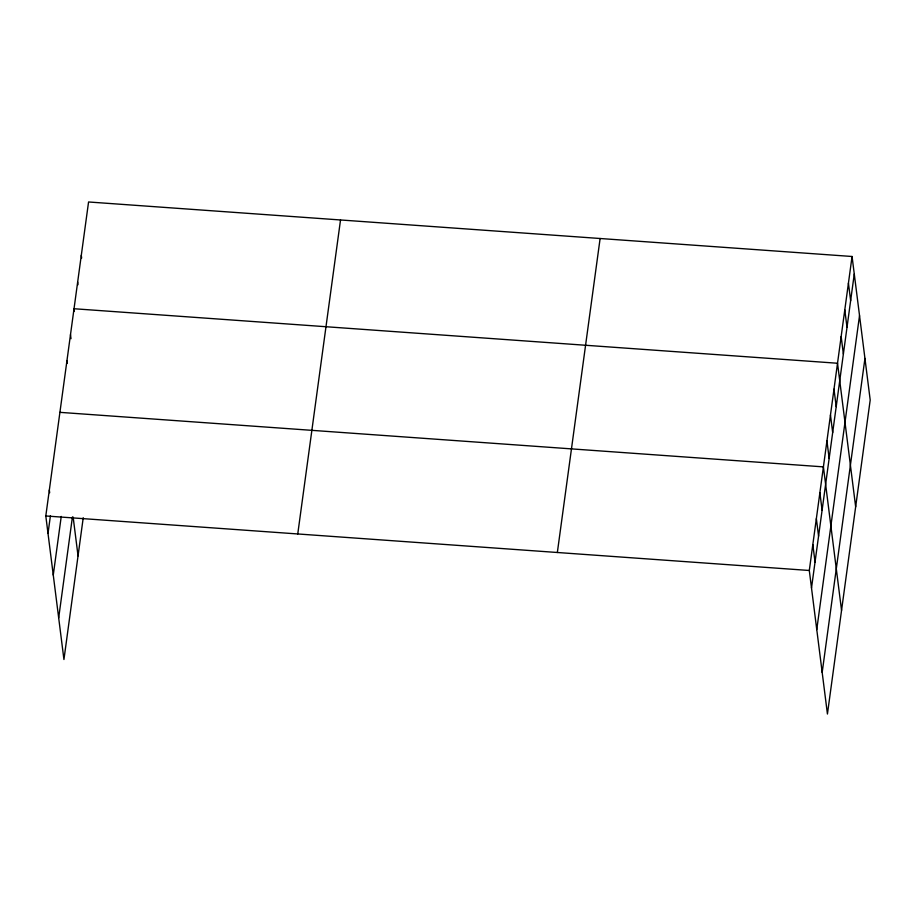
<?xml version="1.0" encoding="UTF-8"?>
<svg xmlns="http://www.w3.org/2000/svg" width="916" height="916" viewBox="0 0 916 916"><rect width="100%" height="100%" fill="white"/><g stroke="black" fill="none" stroke-linecap="round" stroke-linejoin="round"><path stroke-width="1.37" d="M83.242 517.712L63.937 659.509L45.8 515.971L88.566 201.978L852.063 256.491L870.2 400.029L827.434 714.022L809.297 570.485L852.063 256.491M48.01 533.467L50.426 515.742M53.265 575.053L61.246 516.429M58.681 617.911L72.421 517.025M297.757 533.959L340.523 219.966M557.352 552.497L600.117 238.504M811.507 587.98L854.273 273.987M816.763 629.578L859.529 315.585M822.179 672.424L864.944 358.431M59.918 412.349L823.415 466.874L841.552 610.399M45.8 515.971L809.297 570.485M848.434 283.181L850.643 300.677M844.792 309.871L847.002 327.367M841.163 336.561L843.373 354.057M855.659 506.788L837.533 363.251L74.024 308.738L74.368 311.429M833.995 389.163L836.205 406.647M830.468 415.062L832.678 432.558M826.942 440.962L829.152 458.458M819.889 492.774L822.099 510.269M816.362 518.685L818.572 536.169M812.836 544.585L815.045 562.081M81.295 255.358L81.638 258.049M77.665 282.048L77.997 284.739M70.498 334.638L71.001 338.68M66.971 360.549L67.303 363.24M73.143 517.071L78.043 555.886M49.327 490.071L49.67 492.762"/></g></svg>
